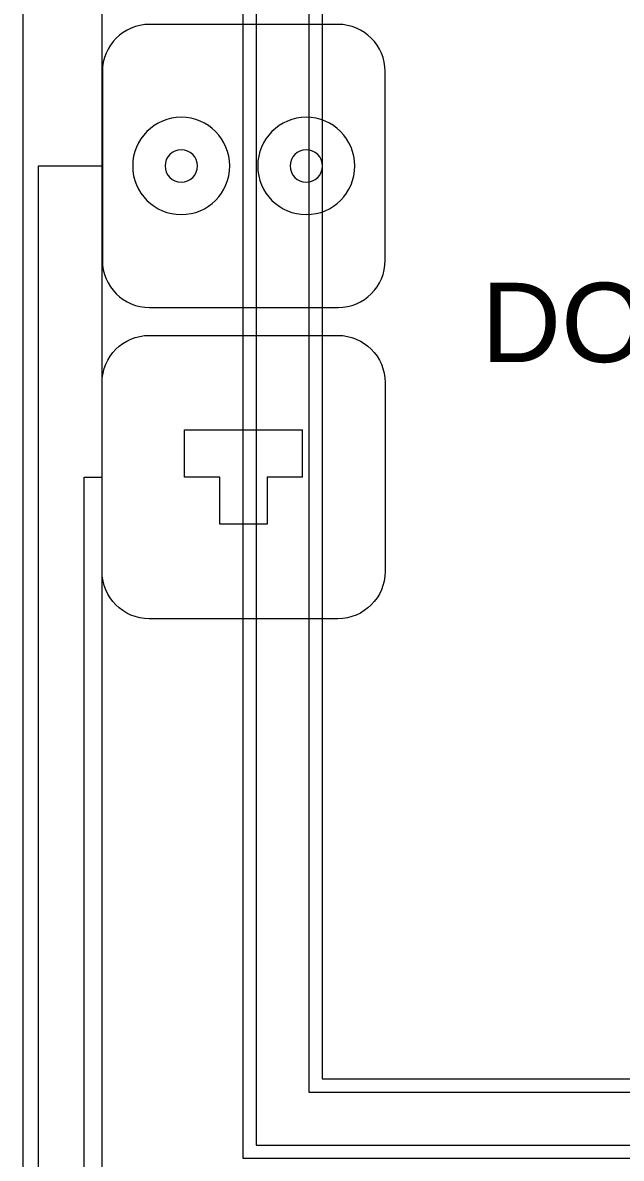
# Model space of a CAD drawing. Header units: metres. Extents: x -2 to 3328848, y -2 to 2725060.
# Drawn here: x 1662911.1 to 1662922.43, y 1362997.94 to 1363019.42 of the extents above; entities that cross this region are included whole.
import ezdxf

# ---------------------------------------------------------------- set-up
doc = ezdxf.new("R2010")
doc.units = ezdxf.units.M
doc.layers.get('0').update_dxf_attribs({"color": 253, "lineweight": 0})
for name, color, linetype, lineweight in [('arboles', 253, 'Continuous', 0), ('ICT_TOMAS', 1, 'Continuous', 0), ('muebles', 253, 'Continuous', 0)]:
    doc.layers.add(name, color=color, linetype=linetype, lineweight=lineweight)
doc.styles.get("Standard").update_dxf_attribs({"font": 'arial.ttf'})

# ---------------------------------------------------------------- blocks, each defined once
blk = doc.blocks.new('CAMASSENC-1MESITA')
at = {"layer": 'muebles'}
for p, q in [((3.325903474656741, -2.775599132307519), (3.325903474656798, -0.3017382995510047)), ((3.300903474656792, -2.75059913230757), (3.300903474657048, -0.3274432134549841)), ((3.200903474656769, -2.650599132307519), (3.200903474656911, -0.4267382995510047)), ((3.175903474656792, -2.625599132307542), (3.175903474656849, -0.4517382995510104)), ((0.1499999999999773, -2.625599132307514), (3.175903474656764, -2.62559913230757)), ((0.1249999999999432, -2.650599132307462), (3.200903474656769, -2.650599132307519)), ((0.02499999999997726, -2.750599132307485), (3.300903474656792, -2.75059913230757)), ((-5.684341886080801e-14, -2.775599132307462), (3.325903474656769, -2.775599132307548))]:
    blk.add_line(p, q, dxfattribs=at)
blk = doc.blocks.new('Toma TFN')
for p, q in [((-0.0625, 0.04999999999995453), (-0.05000000000000426, 0.04999999999995453)), ((-0.0625000000000071, 0), (-0.0625000000000071, 0.04999999999995453)), ((-0.05000000000000426, 0.04999999999995453), (0.04999999999999716, 0.04999999999995453)), ((0.04999999999999716, 0.04999999999995453), (0.0625, 0.04999999999995453)), ((0.06249999999999289, 0), (0.06249999999999289, 0.04999999999995453)), ((-0.05000000000000426, 0), (-0.0625, 5.684341886080801e-14)), ((-0.02499999999999858, 0), (-0.05000000000000426, 0)), ((-0.02499999999999858, -0.05000000000001137), (-0.02499999999999858, 0)), ((0.02499999999999858, 0), (0.02499999999999858, -0.05000000000001137)), ((0.04999999999999716, 0), (0.02499999999999858, 0)), ((0.0625, 5.684341886080801e-14), (0.04999999999999716, 0)), ((0.04999999999999716, 0), (0.04999999999999716, 0)), ((0.02499999999999858, -0.05000000000001137), (-0.02499999999999858, -0.05000000000001137))]:
    blk.add_line(p, q)
blk.add_lwpolyline([(-0.1000000000000085, 0.1499999999999204), (0.09999999999999432, 0.1499999999999773, -0.4142135623731283), (0.1499999999999986, 0.0999999999999659), (0.1499999999999986, -0.0999999999999659, -0.414213562373095), (0.1000000000000014, -0.1500000000000341), (-0.1000000000000085, -0.1500000000000341, -0.414213562373095), (-0.1500000000000057, -0.1000000000000227), (-0.1500000000000057, 0.0999999999999659, -0.414213562373095)], format="xyb", close=True)
blk = doc.blocks.new('TOMA TV')
blk.add_lwpolyline([(-0.1000000000000085, 0.1499999999999204), (0.09999999999999432, 0.1499999999999773, -0.4142135623731283), (0.1499999999999986, 0.0999999999999659), (0.1499999999999986, -0.0999999999999659, -0.414213562373095), (0.1000000000000014, -0.1500000000000341), (-0.1000000000000085, -0.1500000000000341, -0.414213562373095), (-0.1500000000000057, -0.1000000000000227), (-0.1500000000000057, 0.0999999999999659, -0.414213562373095)], format="xyb", close=True)
for centre, radius in [((-0.0663150679774205, -1.420738526825005e-14), 0.05153002220894185), ((0.06631506797741339, -1.421432416215396e-14), 0.05153002220894185), ((-0.0663150679774205, -1.420738526825005e-14), 0.0171766740696603), ((0.06631506797741339, -1.421432416215396e-14), 0.0171766740696603)]:
    blk.add_circle(centre, radius)

msp = doc.modelspace()

# ---------------------------------------------------------------- linework, layer by layer
at = {"ltscale": 0.02}
for p, q in [((1662911.097852579, 1363036.459804228), (1662911.097852579, 1362992.573790944)), ((1662912.597852581, 1363036.459804228), (1662912.597852581, 1362991.073790946))]:
    msp.add_line(p, q, dxfattribs=at)
at = {"layer": 'ICT_TOMAS'}
for points in [[(1662935.465421694, 1362939.003627867), (1662935.465421694, 1362980.86060434), (1662911.395691245, 1362980.86060434), (1662911.395691245, 1363016.708082654), (1662912.606221151, 1363016.708082654)], [(1662936.465421694, 1362939.003627867), (1662936.465421694, 1362981.493726039), (1662912.262837275, 1362981.493726039), (1662912.262837275, 1363010.825512275), (1662912.597852581, 1363010.825512275)]]:
    msp.add_lwpolyline(points, dxfattribs=at)

# ---------------------------------------------------------------- block references
at = {"layer": 'arboles', "xscale": 10, "yscale": 10, "zscale": 10, "rotation": 269.9999999999999}
msp.add_blockref('CAMASSENC-1MESITA', (1662943.022022172, 1363031.203804229), dxfattribs=at)
at = {"layer": 'ICT_TOMAS', "xscale": -17.84178858404148, "yscale": 17.84178858404148, "zscale": 17.84178858404148, "rotation": 180}
msp.add_blockref('TOMA TV', (1662915.282489439, 1363016.708082654), dxfattribs=at)
at = {"layer": 'ICT_TOMAS', "xscale": 17.85663777392733, "yscale": 17.85663777392733, "zscale": 17.85663777392733}
msp.add_blockref('Toma TFN', (1662915.27913777, 1363010.825512275), dxfattribs=at)

# ---------------------------------------------------------------- texts
at = {"linetype": 'Continuous', "insert": (1662919.777520734, 1363014.499483808), "char_height": 1.5, "attachment_point": 1}
msp.add_mtext_dynamic_manual_height_columns('DORMITORIO 2', width=45.32035914068729, gutter_width=125, heights=[0], dxfattribs=at)

doc.saveas('drawing.dxf')
